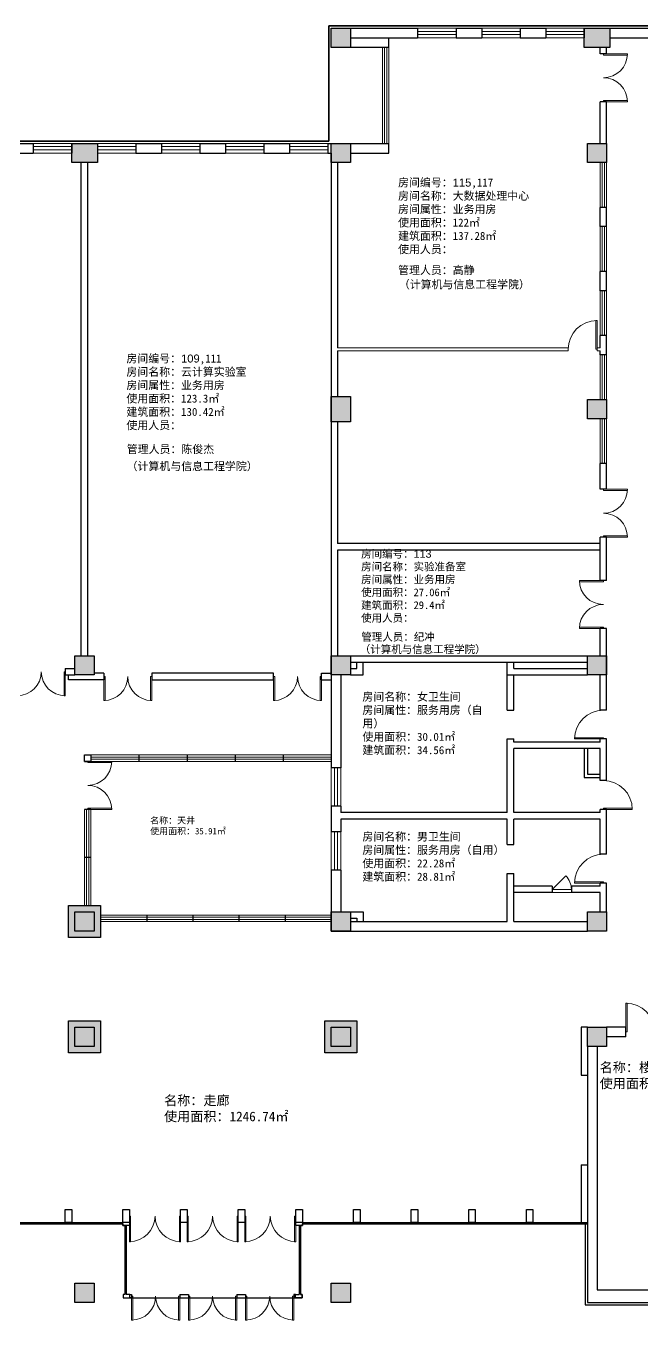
# Model space of a CAD drawing. Header units: millimetres. Extents: x 53439 to 179743, y 35946 to 92379.
# Drawn here: x 85674 to 104910, y 43174 to 83594 of the extents above; entities that cross this region are included whole.
import ezdxf

# ---------------------------------------------------------------- set-up
doc = ezdxf.new("R2010")
doc.units = ezdxf.units.MM
doc.header["$LTSCALE"] = 1000
doc.linetypes.add('CONTINOUS', pattern=[0])
for name, color, linetype in [('占地面积', 101, 'Continuous'), ('填充', 7, 'Continuous'), ('管理人员', 2, 'Continuous')]:
    doc.layers.add(name, color=color, linetype=linetype)
for name, color, linetype, lineweight in [('墙线', 30, 'Continuous', 30), ('文字', 7, 'Continuous', 30), ('柱子', 150, 'Continuous', 30), ('窗线', 131, 'Continuous', 15), ('门线', 154, 'CONTINOUS', 15)]:
    doc.layers.add(name, color=color, linetype=linetype, lineweight=lineweight)
doc.styles.get("Standard").update_dxf_attribs({"font": 'arial.ttf'})

msp = doc.modelspace()

# ---------------------------------------------------------------- hatches: boundary and pattern name
at = {"layer": '填充'}
h = msp.add_hatch(color=256, dxfattribs=at)
h.dxf.hatch_style = 1
h.paths.add_polyline_path([(95804, 83524), (95204, 83524), (95204, 82924), (95804, 82924)])
h = msp.add_hatch(color=256, dxfattribs=at)
h.dxf.hatch_style = 1
h.paths.add_polyline_path([(103903, 83524), (103103, 83524), (103103, 82924), (103903, 82924)])
h = msp.add_hatch(color=256, dxfattribs=at)
h.dxf.hatch_style = 1
h.paths.add_polyline_path([(87904, 79924), (87104, 79924), (87104, 79324), (87904, 79324)])
h = msp.add_hatch(color=256, dxfattribs=at)
h.dxf.hatch_style = 1
h.paths.add_polyline_path([(95804, 79924), (95204, 79924), (95204, 79324), (95804, 79324)])
h = msp.add_hatch(color=256, dxfattribs=at)
h.dxf.hatch_style = 1
h.paths.add_polyline_path([(103803, 79924), (103203, 79924), (103203, 79324), (103803, 79324)])
h = msp.add_hatch(color=256, dxfattribs=at)
h.dxf.hatch_style = 1
h.paths.add_polyline_path([(95804, 72024), (95204, 72024), (95204, 71224), (95804, 71224)])
h = msp.add_hatch(color=256, dxfattribs=at)
h.dxf.hatch_style = 1
h.paths.add_polyline_path([(103803, 71924), (103203, 71924), (103203, 71324), (103803, 71324)])
h = msp.add_hatch(color=256, dxfattribs=at)
h.dxf.hatch_style = 1
h.paths.add_polyline_path([(87804, 63924), (87204, 63924), (87204, 63324), (87804, 63324)])
h = msp.add_hatch(color=256, dxfattribs=at)
h.dxf.hatch_style = 1
h.paths.add_polyline_path([(95804, 63924), (95204, 63924), (95204, 63324), (95804, 63324)])
h = msp.add_hatch(color=256, dxfattribs=at)
h.dxf.hatch_style = 1
h.paths.add_polyline_path([(103803, 63924), (103203, 63924), (103203, 63324), (103803, 63324)])
h = msp.add_hatch(color=256, dxfattribs=at)
h.dxf.hatch_style = 1
h.paths.add_polyline_path([(88004, 56124), (87004, 56124), (87004, 55124), (88004, 55124)])
h.paths.add_polyline_path([(87804, 55924), (87804, 55324), (87204, 55324), (87204, 55924)], flags=16)
h = msp.add_hatch(color=256, dxfattribs=at)
h.dxf.hatch_style = 1
h.paths.add_polyline_path([(87804, 55924), (87204, 55924), (87204, 55324), (87804, 55324)])
h = msp.add_hatch(color=256, dxfattribs=at)
h.dxf.hatch_style = 1
h.paths.add_polyline_path([(95804, 55924), (95204, 55924), (95204, 55324), (95804, 55324)])
h = msp.add_hatch(color=256, dxfattribs=at)
h.dxf.hatch_style = 1
h.paths.add_polyline_path([(103803, 55924), (103203, 55924), (103203, 55324), (103803, 55324)])
h = msp.add_hatch(color=256, dxfattribs=at)
h.dxf.hatch_style = 1
h.paths.add_polyline_path([(88004, 52524), (87004, 52524), (87004, 51524), (88004, 51524)])
h.paths.add_polyline_path([(87804, 51724), (87204, 51724), (87204, 52324), (87804, 52324)], flags=16)
h = msp.add_hatch(color=256, dxfattribs=at)
h.dxf.hatch_style = 1
h.paths.add_polyline_path([(87804, 52324), (87204, 52324), (87204, 51724), (87804, 51724)])
h = msp.add_hatch(color=256, dxfattribs=at)
h.dxf.hatch_style = 1
h.paths.add_polyline_path([(96004, 52524), (95004, 52524), (95004, 51524), (96004, 51524)])
h.paths.add_polyline_path([(95804, 52324), (95804, 51724), (95204, 51724), (95204, 52324)], flags=16)
h = msp.add_hatch(color=256, dxfattribs=at)
h.dxf.hatch_style = 1
h.paths.add_polyline_path([(95804, 52324), (95204, 52324), (95204, 51724), (95804, 51724)])
h = msp.add_hatch(color=256, dxfattribs=at)
h.dxf.hatch_style = 1
h.paths.add_polyline_path([(103804, 52324), (103204, 52324), (103204, 51724), (103804, 51724)])
h = msp.add_hatch(color=256, dxfattribs=at)
h.dxf.hatch_style = 1
h.paths.add_polyline_path([(87804, 44324), (87204, 44324), (87204, 43724), (87804, 43724)])
h = msp.add_hatch(color=256, dxfattribs=at)
h.dxf.hatch_style = 1
h.paths.add_polyline_path([(95804, 44324), (95204, 44324), (95204, 43724), (95804, 43724)])

# ---------------------------------------------------------------- linework, layer by layer
at = {"layer": '占地面积'}
for p, q in [((115474, 83594), (95134, 83594)), ((95134, 83594), (95134, 79994)), ((95134, 79994), (55134, 79994)), ((85274, 46184), (88704, 46184)), ((88704, 46184), (88704, 46124)), ((88704, 46124), (88764, 46124)), ((88764, 46124), (88764, 43974)), ((94244, 43974), (94244, 46124)), ((94244, 46124), (94304, 46124)), ((94304, 46124), (94304, 46184)), ((94304, 46184), (103134, 46184)), ((103134, 46184), (103134, 43654)), ((88764, 43974), (88714, 43974)), ((88714, 43974), (88714, 43874)), ((88714, 43874), (94294, 43874)), ((94294, 43974), (94244, 43974)), ((94294, 43874), (94294, 43974)), ((103134, 43654), (107474, 43654))]:
    msp.add_line(p, q, dxfattribs=at)
at = {"layer": '墙线'}
for p, q in [((95134, 79994), (95134, 83594)), ((95134, 83594), (115474, 83594)), ((95204, 83524), (97903, 83524)), ((97903, 83524), (97903, 83224)), ((99103, 83524), (99103, 83224)), ((99103, 83524), (99903, 83524)), ((99903, 83524), (99903, 83224)), ((101103, 83524), (101103, 83224)), ((101103, 83524), (101903, 83524)), ((101903, 83524), (101903, 83224)), ((103103, 83524), (103103, 83224)), ((103103, 83524), (105504, 83524)), ((95804, 83224), (97903, 83224)), ((97004, 82924), (95804, 82924)), ((97004, 82924), (97004, 83224)), ((99103, 83224), (99903, 83224)), ((101103, 83224), (101903, 83224)), ((103603, 82724), (103603, 82924)), ((103803, 82724), (103803, 82924)), ((103903, 83224), (105504, 83224)), ((103803, 82724), (103603, 82724)), ((103603, 79924), (103603, 81224)), ((103803, 81224), (103603, 81224)), ((103803, 79924), (103803, 81224)), ((55134, 79994), (95134, 79994)), ((85104, 79924), (85904, 79924)), ((85904, 79924), (85904, 79624)), ((87104, 79924), (87104, 79624)), ((87104, 79924), (87904, 79924)), ((87904, 79924), (87904, 79624)), ((89104, 79924), (89104, 79624)), ((89104, 79924), (89904, 79924)), ((89904, 79924), (89904, 79624)), ((91104, 79924), (91104, 79624)), ((91104, 79924), (91904, 79924)), ((91904, 79924), (91904, 79624)), ((93104, 79924), (93104, 79624)), ((93104, 79924), (93904, 79924)), ((93904, 79924), (93904, 79624)), ((95104, 79924), (95104, 79624)), ((95104, 79924), (96804, 79924)), ((96804, 79924), (97004, 79924)), ((97004, 79624), (97004, 79924)), ((85104, 79624), (85904, 79624)), ((87404, 63924), (87404, 79324)), ((87604, 63924), (87604, 79324)), ((89104, 79624), (89904, 79624)), ((91104, 79624), (91904, 79624)), ((93104, 79624), (93904, 79624)), ((95104, 79624), (95204, 79624)), ((95204, 79624), (95204, 60424)), ((95404, 79324), (95404, 73544)), ((95804, 79624), (97004, 79624)), ((103803, 77924), (103603, 77924)), ((103603, 77324), (103603, 77924)), ((103803, 77324), (103803, 77924)), ((103803, 77324), (103603, 77324)), ((103803, 75924), (103603, 75924)), ((103603, 75324), (103603, 75924)), ((103803, 75324), (103803, 75924)), ((103803, 75324), (103603, 75324)), ((103803, 73924), (103603, 73924)), ((103603, 73544), (103603, 73924)), ((103803, 73324), (103803, 73924)), ((95404, 73444), (95404, 72024)), ((103603, 73324), (103603, 73444)), ((103803, 73324), (103603, 73324)), ((95404, 71224), (95404, 67424)), ((103603, 69124), (103603, 69924)), ((103803, 69924), (103603, 69924)), ((103803, 69124), (103803, 69924)), ((103803, 69124), (103603, 69124)), ((103603, 66274), (103603, 67624)), ((103803, 67624), (103603, 67624)), ((103803, 66274), (103803, 67624)), ((103603, 67424), (95404, 67424)), ((103603, 67224), (95404, 67224)), ((95404, 67224), (95404, 63924)), ((103803, 66274), (103603, 66274)), ((103603, 63924), (103603, 64774)), ((103803, 64774), (103603, 64774)), ((103803, 62224), (103803, 64774)), ((95404, 63924), (103603, 63924)), ((86904, 63524), (86904, 63324)), ((86904, 63524), (87204, 63524)), ((95804, 63724), (103203, 63724)), ((95804, 63524), (96004, 63524)), ((96004, 63524), (96004, 63724)), ((96204, 63324), (96204, 63724)), ((100703, 62224), (100703, 63724)), ((100903, 63524), (100903, 63724)), ((100903, 63524), (103203, 63524)), ((86904, 63324), (87204, 63324)), ((87004, 63174), (87004, 63324)), ((88104, 63174), (87004, 63174)), ((88104, 63374), (87804, 63374)), ((88104, 63374), (88104, 63174)), ((89604, 63374), (89604, 63174)), ((93404, 63374), (89604, 63374)), ((89604, 63174), (93404, 63174)), ((93404, 63174), (93404, 63374)), ((94904, 63174), (94904, 63374)), ((94904, 63374), (95204, 63374)), ((94904, 63174), (95204, 63174)), ((95504, 63324), (95504, 60424)), ((95804, 63324), (96204, 63324)), ((100703, 63324), (103203, 63324)), ((100903, 62224), (100903, 63324)), ((103603, 62224), (103603, 63324)), ((100703, 62224), (100903, 62224)), ((103803, 62224), (103603, 62224)), ((100703, 59024), (100703, 61324)), ((100703, 61324), (100903, 61324)), ((100903, 61224), (100903, 61324)), ((103603, 61224), (100903, 61224)), ((103803, 61324), (103603, 61324)), ((103603, 61224), (103603, 61324)), ((103803, 60024), (103803, 61324)), ((87504, 60824), (87704, 60824)), ((87504, 60624), (87504, 60824)), ((87704, 60824), (87704, 60624)), ((89204, 60824), (89204, 60624)), ((90704, 60824), (90704, 60624)), ((92204, 60824), (92204, 60624)), ((93704, 60824), (93704, 60624)), ((95204, 60824), (95204, 60624)), ((103603, 61024), (100903, 61024)), ((100903, 59024), (100903, 61024)), ((103103, 61024), (103103, 60124)), ((103203, 61024), (103203, 60224)), ((103603, 60024), (103603, 61024)), ((87504, 60624), (87704, 60624)), ((87704, 60624), (87504, 60624)), ((95504, 60424), (95204, 60424)), ((103103, 60124), (103603, 60124)), ((103203, 60224), (103603, 60224)), ((103803, 60024), (103603, 60024)), ((87704, 59124), (87504, 59124)), ((95504, 59224), (95204, 59224)), ((95204, 59224), (95204, 58424)), ((95504, 59224), (95504, 59024)), ((100703, 59024), (95504, 59024)), ((103603, 59024), (100903, 59024)), ((103803, 59124), (103603, 59124)), ((103603, 59024), (103603, 59124)), ((103803, 57724), (103803, 59124)), ((100703, 58824), (95504, 58824)), ((95504, 58824), (95504, 58424)), ((100703, 58024), (100703, 58824)), ((103603, 58824), (100903, 58824)), ((100903, 58024), (100903, 58824)), ((103603, 57724), (103603, 58824)), ((95504, 58424), (95204, 58424)), ((100703, 58024), (100903, 58024)), ((87704, 57624), (87504, 57624)), ((103803, 57724), (103603, 57724)), ((95504, 57224), (95204, 57224)), ((95204, 57224), (95204, 55324)), ((95504, 57224), (95504, 55924)), ((100703, 55624), (100703, 57124)), ((100703, 57124), (100903, 57124)), ((100903, 55624), (100903, 57124)), ((102103, 56724), (100903, 56724)), ((102103, 56724), (102103, 56524)), ((103603, 56724), (102703, 56724)), ((102703, 56724), (102703, 56524)), ((103803, 56824), (103603, 56824)), ((103603, 56724), (103603, 56824)), ((103803, 55924), (103803, 56824)), ((102103, 56524), (100903, 56524)), ((103603, 56524), (102703, 56524)), ((103603, 55924), (103603, 56524)), ((88004, 55824), (88004, 55624)), ((89444, 55824), (89444, 55624)), ((89444, 55824), (89444, 55624)), ((90884, 55824), (90884, 55624)), ((90884, 55824), (90884, 55624)), ((92324, 55824), (92324, 55624)), ((92324, 55824), (92324, 55624)), ((93764, 55824), (93764, 55624)), ((93764, 55824), (93764, 55624)), ((95204, 55824), (95204, 55624)), ((95804, 55924), (96204, 55924)), ((96204, 55924), (96204, 55624)), ((95804, 55724), (96004, 55724)), ((95804, 55624), (100703, 55624)), ((96004, 55724), (96004, 55624)), ((100903, 55624), (103203, 55624)), ((95204, 55324), (103203, 55324)), ((103204, 52324), (103004, 52324)), ((103004, 52324), (103004, 50824)), ((104404, 52324), (103804, 52324)), ((104404, 52024), (104404, 52324)), ((104404, 52024), (103804, 52024)), ((103204, 51724), (103204, 43724)), ((103504, 51724), (103504, 44124)), ((103004, 50824), (103204, 50824)), ((103004, 48024), (103004, 46224)), ((103004, 48024), (103204, 48024)), ((86904, 46624), (87104, 46624)), ((86904, 46224), (86904, 46624)), ((87104, 46624), (87104, 46224)), ((88704, 46624), (88904, 46624)), ((88704, 46224), (88704, 46624)), ((88904, 46624), (88904, 46224)), ((90504, 46624), (90704, 46624)), ((90504, 46224), (90504, 46624)), ((90704, 46624), (90704, 46224)), ((92304, 46624), (92504, 46624)), ((92304, 46224), (92304, 46624)), ((92504, 46624), (92504, 46224)), ((94104, 46624), (94304, 46624)), ((94104, 46224), (94104, 46624)), ((94304, 46624), (94304, 46224)), ((95904, 46624), (96104, 46624)), ((95904, 46224), (95904, 46624)), ((96104, 46624), (96104, 46224)), ((97704, 46624), (97904, 46624)), ((97704, 46224), (97704, 46624)), ((97704, 46624), (97904, 46624)), ((97704, 46224), (97704, 46624)), ((97904, 46624), (97904, 46224)), ((97904, 46624), (97904, 46224)), ((99504, 46624), (99704, 46624)), ((99504, 46224), (99504, 46624)), ((99704, 46624), (99704, 46224)), ((101304, 46624), (101504, 46624)), ((101304, 46224), (101304, 46624)), ((101504, 46624), (101504, 46224)), ((85204, 46184), (88704, 46184)), ((85404, 46224), (88704, 46224)), ((87104, 46224), (86904, 46224)), ((88704, 46124), (88704, 46224)), ((88904, 46224), (88704, 46224)), ((88904, 46124), (88704, 46124)), ((88764, 46124), (88764, 43974)), ((88804, 46124), (88804, 43974)), ((88904, 46224), (88904, 46124)), ((90704, 46224), (90504, 46224)), ((92504, 46224), (92304, 46224)), ((94104, 46124), (94104, 46224)), ((94304, 46224), (94104, 46224)), ((94304, 46124), (94104, 46124)), ((94204, 46124), (94204, 43974)), ((94244, 46124), (94244, 43974)), ((94304, 46224), (94304, 46124)), ((94304, 46224), (103204, 46224)), ((94304, 46184), (103204, 46184)), ((96104, 46224), (95904, 46224)), ((97904, 46224), (97704, 46224)), ((97904, 46224), (97704, 46224)), ((99704, 46224), (99504, 46224)), ((101504, 46224), (101304, 46224)), ((103134, 46184), (103134, 43654)), ((103504, 44124), (107104, 44124)), ((88764, 43974), (88714, 43974)), ((88714, 43974), (88714, 43874)), ((88714, 43874), (88914, 43874)), ((88914, 43974), (88804, 43974)), ((88914, 43874), (88914, 43974)), ((88914, 43974), (88974, 43974)), ((88974, 43874), (88914, 43874)), ((88974, 43974), (88974, 43874)), ((90474, 43974), (90474, 43874)), ((90474, 43974), (90754, 43974)), ((90474, 43874), (90754, 43874)), ((90754, 43974), (90754, 43874)), ((92254, 43974), (92254, 43874)), ((92254, 43974), (92534, 43974)), ((92254, 43874), (92534, 43874)), ((92534, 43974), (92534, 43874)), ((94094, 43974), (94034, 43974)), ((94034, 43974), (94034, 43874)), ((94034, 43874), (94094, 43874)), ((94094, 43874), (94094, 43974)), ((94094, 43974), (94204, 43974)), ((94294, 43874), (94094, 43874)), ((94244, 43974), (94294, 43974)), ((94294, 43974), (94294, 43874)), ((103134, 43654), (107474, 43654)), ((103204, 43724), (107404, 43724))]:
    msp.add_line(p, q, dxfattribs=at)
at = {"layer": '柱子'}
for p, q in [((95204, 83524), (95804, 83524)), ((95204, 82924), (95204, 83524)), ((95804, 83524), (95804, 82924)), ((103103, 83524), (103903, 83524)), ((103103, 82924), (103103, 83524)), ((103903, 83524), (103903, 82924)), ((95804, 82924), (95204, 82924)), ((103903, 82924), (103103, 82924)), ((87104, 79924), (87904, 79924)), ((87104, 79324), (87104, 79924)), ((87904, 79924), (87904, 79324)), ((95204, 79924), (95804, 79924)), ((95204, 79324), (95204, 79924)), ((95804, 79924), (95804, 79324)), ((103203, 79924), (103803, 79924)), ((103203, 79324), (103203, 79924)), ((103803, 79924), (103803, 79324)), ((87904, 79324), (87104, 79324)), ((95804, 79324), (95204, 79324)), ((103803, 79324), (103203, 79324)), ((95204, 71224), (95204, 72024)), ((95204, 72024), (95804, 72024)), ((95804, 72024), (95804, 71224)), ((103203, 71924), (103803, 71924)), ((103203, 71324), (103203, 71924)), ((103803, 71924), (103803, 71324)), ((95804, 71224), (95204, 71224)), ((103803, 71324), (103203, 71324)), ((87204, 63924), (87804, 63924)), ((87204, 63324), (87204, 63924)), ((87804, 63924), (87804, 63324)), ((95204, 63924), (95804, 63924)), ((95204, 63324), (95204, 63924)), ((95804, 63924), (95804, 63324)), ((103203, 63924), (103803, 63924)), ((103203, 63324), (103203, 63924)), ((103803, 63924), (103803, 63324)), ((87804, 63324), (87204, 63324)), ((95804, 63324), (95204, 63324)), ((103803, 63324), (103203, 63324)), ((87004, 56124), (88004, 56124)), ((87004, 55124), (87004, 56124)), ((87204, 55924), (87804, 55924)), ((87204, 55324), (87204, 55924)), ((87804, 55924), (87804, 55324)), ((88004, 56124), (88004, 55124)), ((95204, 55924), (95804, 55924)), ((95204, 55324), (95204, 55924)), ((95804, 55924), (95804, 55324)), ((103203, 55924), (103803, 55924)), ((103203, 55324), (103203, 55924)), ((103803, 55924), (103803, 55324)), ((88004, 55124), (87004, 55124)), ((87804, 55324), (87204, 55324)), ((95804, 55324), (95204, 55324)), ((103803, 55324), (103203, 55324)), ((87004, 52524), (88004, 52524)), ((87004, 51524), (87004, 52524)), ((87204, 52324), (87804, 52324)), ((87204, 51724), (87204, 52324)), ((87804, 52324), (87804, 51724)), ((88004, 52524), (88004, 51524)), ((95004, 52524), (96004, 52524)), ((95004, 51524), (95004, 52524)), ((95204, 52324), (95804, 52324)), ((95204, 51724), (95204, 52324)), ((95804, 52324), (95804, 51724)), ((96004, 52524), (96004, 51524)), ((103204, 52324), (103804, 52324)), ((103204, 51724), (103204, 52324)), ((103804, 52324), (103804, 51724)), ((88004, 51524), (87004, 51524)), ((87804, 51724), (87204, 51724)), ((96004, 51524), (95004, 51524)), ((95804, 51724), (95204, 51724)), ((103804, 51724), (103204, 51724)), ((87204, 44324), (87804, 44324)), ((87204, 43724), (87204, 44324)), ((87804, 44324), (87804, 43724)), ((95204, 44324), (95804, 44324)), ((95204, 43724), (95204, 44324)), ((95804, 44324), (95804, 43724)), ((87804, 43724), (87204, 43724)), ((95804, 43724), (95204, 43724))]:
    msp.add_line(p, q, dxfattribs=at)
at = {"layer": '窗线'}
for p, q in [((97903, 83524), (99103, 83524)), ((97903, 83524), (97903, 83224)), ((97903, 83424), (99103, 83424)), ((97903, 83324), (99103, 83324)), ((99103, 83524), (99103, 83224)), ((99903, 83524), (101103, 83524)), ((99903, 83524), (99903, 83224)), ((99903, 83424), (101103, 83424)), ((99903, 83324), (101103, 83324)), ((101103, 83524), (101103, 83224)), ((101903, 83524), (103103, 83524)), ((101903, 83524), (101903, 83224)), ((101903, 83424), (103103, 83424)), ((101903, 83324), (103103, 83324)), ((103103, 83524), (103103, 83224)), ((96804, 82924), (96804, 79924)), ((96804, 82924), (97004, 82924)), ((96869, 82924), (96869, 79924)), ((96939, 82924), (96939, 79924)), ((97004, 82924), (97004, 79924)), ((97903, 83224), (99103, 83224)), ((99903, 83224), (101103, 83224)), ((101903, 83224), (103103, 83224)), ((85904, 79924), (87104, 79924)), ((85904, 79924), (85904, 79624)), ((85904, 79824), (87104, 79824)), ((85904, 79724), (87104, 79724)), ((87104, 79924), (87104, 79624)), ((87904, 79924), (89104, 79924)), ((87904, 79924), (87904, 79624)), ((87904, 79824), (89104, 79824)), ((87904, 79724), (89104, 79724)), ((89104, 79924), (89104, 79624)), ((89904, 79924), (91104, 79924)), ((89904, 79924), (89904, 79624)), ((89904, 79824), (91104, 79824)), ((89904, 79724), (91104, 79724)), ((91104, 79924), (91104, 79624)), ((91904, 79924), (93104, 79924)), ((91904, 79924), (91904, 79624)), ((91904, 79824), (93104, 79824)), ((91904, 79724), (93104, 79724)), ((93104, 79924), (93104, 79624)), ((93904, 79924), (95104, 79924)), ((93904, 79924), (93904, 79624)), ((93904, 79824), (95104, 79824)), ((93904, 79724), (95104, 79724)), ((95104, 79924), (95104, 79624)), ((97004, 79924), (96804, 79924)), ((85904, 79624), (87104, 79624)), ((87904, 79624), (89104, 79624)), ((89904, 79624), (91104, 79624)), ((91904, 79624), (93104, 79624)), ((93904, 79624), (95104, 79624)), ((103603, 79324), (103803, 79324)), ((103603, 77924), (103603, 79324)), ((103668, 77924), (103668, 79324)), ((103738, 79324), (103738, 77924)), ((103803, 79324), (103803, 77924)), ((103803, 77924), (103603, 77924)), ((103603, 77324), (103803, 77324)), ((103603, 75924), (103603, 77324)), ((103668, 75924), (103668, 77324)), ((103738, 77324), (103738, 75924)), ((103803, 77324), (103803, 75924)), ((103803, 75924), (103603, 75924)), ((103603, 75324), (103803, 75324)), ((103603, 73924), (103603, 75324)), ((103668, 73924), (103668, 75324)), ((103738, 75324), (103738, 73924)), ((103803, 75324), (103803, 73924)), ((103803, 73924), (103603, 73924)), ((95404, 73544), (102603, 73544)), ((95404, 73444), (102603, 73444)), ((102603, 73544), (102603, 73444)), ((103503, 73544), (103503, 73444)), ((103503, 73544), (103603, 73544)), ((103503, 73444), (103603, 73444)), ((103603, 73324), (103803, 73324)), ((103603, 71924), (103603, 73324)), ((103668, 71924), (103668, 73324)), ((103738, 73324), (103738, 71924)), ((103803, 73324), (103803, 71924)), ((103803, 71924), (103603, 71924)), ((103603, 71324), (103803, 71324)), ((103603, 69924), (103603, 71324)), ((103668, 69924), (103668, 71324)), ((103738, 71324), (103738, 69924)), ((103803, 71324), (103803, 69924)), ((103803, 69924), (103603, 69924)), ((87704, 60824), (89204, 60824)), ((87704, 60824), (89204, 60824)), ((87704, 60624), (87704, 60824)), ((87704, 60759), (89204, 60759)), ((87704, 60689), (89204, 60689)), ((89204, 60824), (90704, 60824)), ((89204, 60824), (90704, 60824)), ((89204, 60624), (89204, 60824)), ((89204, 60824), (89204, 60624)), ((89204, 60759), (90704, 60759)), ((89204, 60689), (90704, 60689)), ((90704, 60824), (92204, 60824)), ((90704, 60824), (92204, 60824)), ((90704, 60624), (90704, 60824)), ((90704, 60824), (90704, 60624)), ((90704, 60759), (92204, 60759)), ((90704, 60689), (92204, 60689)), ((92204, 60824), (93704, 60824)), ((92204, 60824), (93704, 60824)), ((92204, 60624), (92204, 60824)), ((92204, 60824), (92204, 60624)), ((92204, 60759), (93704, 60759)), ((92204, 60689), (93704, 60689)), ((93704, 60824), (95204, 60824)), ((93704, 60824), (95204, 60824)), ((93704, 60624), (93704, 60824)), ((93704, 60824), (93704, 60624)), ((93704, 60759), (95204, 60759)), ((93704, 60689), (95204, 60689)), ((95204, 60824), (95204, 60624)), ((87704, 60624), (89204, 60624)), ((89204, 60624), (87704, 60624)), ((89204, 60624), (90704, 60624)), ((90704, 60624), (89204, 60624)), ((90704, 60624), (92204, 60624)), ((92204, 60624), (90704, 60624)), ((92204, 60624), (93704, 60624)), ((93704, 60624), (92204, 60624)), ((93704, 60624), (95204, 60624)), ((95204, 60624), (93704, 60624)), ((95204, 60424), (95504, 60424)), ((95204, 59224), (95204, 60424)), ((95304, 59224), (95304, 60424)), ((95404, 60424), (95404, 59224)), ((95504, 60424), (95504, 59224)), ((87504, 59124), (87704, 59124)), ((87504, 57624), (87504, 59124)), ((87569, 57624), (87569, 59124)), ((87639, 59124), (87639, 57624)), ((87704, 59124), (87704, 57624)), ((95504, 59224), (95204, 59224)), ((95204, 58424), (95504, 58424)), ((95204, 57224), (95204, 58424)), ((95304, 57224), (95304, 58424)), ((95404, 58424), (95404, 57224)), ((95504, 58424), (95504, 57224)), ((87704, 57624), (87504, 57624)), ((87504, 57624), (87704, 57624)), ((87504, 56124), (87504, 57624)), ((87569, 56124), (87569, 57624)), ((87639, 57624), (87639, 56124)), ((87704, 57624), (87704, 56124)), ((95504, 57224), (95204, 57224)), ((87704, 56124), (87504, 56124)), ((88004, 55824), (89444, 55824)), ((88004, 55824), (89444, 55824)), ((88004, 55624), (88004, 55824)), ((89444, 55824), (90884, 55824)), ((89444, 55824), (90884, 55824)), ((89444, 55624), (89444, 55824)), ((89444, 55824), (89444, 55624)), ((90884, 55824), (92324, 55824)), ((90884, 55824), (92324, 55824)), ((90884, 55624), (90884, 55824)), ((90884, 55824), (90884, 55624)), ((92324, 55824), (93764, 55824)), ((92324, 55824), (93764, 55824)), ((92324, 55624), (92324, 55824)), ((92324, 55824), (92324, 55624)), ((93764, 55824), (95204, 55824)), ((93764, 55824), (95204, 55824)), ((93764, 55624), (93764, 55824)), ((93764, 55824), (93764, 55624)), ((95204, 55824), (95204, 55624)), ((88004, 55759), (89444, 55759)), ((88004, 55689), (89444, 55689)), ((88004, 55624), (89444, 55624)), ((89444, 55624), (88004, 55624)), ((89444, 55759), (90884, 55759)), ((89444, 55689), (90884, 55689)), ((89444, 55624), (90884, 55624)), ((90884, 55624), (89444, 55624)), ((90884, 55759), (92324, 55759)), ((90884, 55689), (92324, 55689)), ((90884, 55624), (92324, 55624)), ((92324, 55624), (90884, 55624)), ((92324, 55759), (93764, 55759)), ((92324, 55689), (93764, 55689)), ((92324, 55624), (93764, 55624)), ((93764, 55624), (92324, 55624)), ((93764, 55759), (95204, 55759)), ((93764, 55689), (95204, 55689)), ((93764, 55624), (95204, 55624)), ((95204, 55624), (93764, 55624))]:
    msp.add_line(p, q, dxfattribs=at)
at = {"layer": '门线'}
for p, q in [((103703, 82684), (103703, 82724)), ((103703, 82724), (104453, 82724)), ((104453, 82684), (103703, 82684)), ((104453, 82724), (104453, 82684)), ((103703, 81224), (103703, 81264)), ((103703, 81264), (104453, 81264)), ((104453, 81264), (104453, 81224)), ((104453, 81224), (103703, 81224)), ((103463, 73494), (103463, 74394)), ((103463, 74394), (103503, 74394)), ((103503, 74394), (103503, 73494)), ((103503, 73494), (103463, 73494)), ((103703, 69084), (103703, 69124)), ((103703, 69124), (104453, 69124)), ((104453, 69124), (104453, 69084)), ((104453, 69084), (103703, 69084)), ((103703, 67624), (103703, 67664)), ((103703, 67664), (104453, 67664)), ((104453, 67624), (103703, 67624)), ((104453, 67664), (104453, 67624)), ((102953, 66274), (102953, 66234)), ((103703, 66274), (102953, 66274)), ((102953, 66234), (103703, 66234)), ((103703, 66234), (103703, 66274)), ((102953, 64814), (102953, 64774)), ((103703, 64814), (102953, 64814)), ((102953, 64774), (103703, 64774)), ((103703, 64774), (103703, 64814)), ((86904, 63424), (86864, 63424)), ((86864, 63424), (86864, 62674)), ((86904, 62674), (86904, 63424)), ((88144, 63274), (88104, 63274)), ((88104, 63274), (88104, 62524)), ((88144, 62524), (88144, 63274)), ((89604, 63274), (89564, 63274)), ((89564, 63274), (89564, 62524)), ((89604, 62524), (89604, 63274)), ((93444, 63274), (93404, 63274)), ((93404, 63274), (93404, 62524)), ((93444, 62524), (93444, 63274)), ((94904, 63274), (94864, 63274)), ((94864, 63274), (94864, 62524)), ((94904, 62524), (94904, 63274)), ((86864, 62674), (86904, 62674)), ((88104, 62524), (88144, 62524)), ((89564, 62524), (89604, 62524)), ((93404, 62524), (93444, 62524)), ((94864, 62524), (94904, 62524)), ((102803, 61324), (102803, 61364)), ((102803, 61364), (103703, 61364)), ((103703, 61324), (102803, 61324)), ((103703, 61364), (103703, 61324)), ((88354, 60624), (87604, 60624)), ((87604, 60624), (87604, 60584)), ((87604, 60584), (88354, 60584)), ((88354, 60584), (88354, 60624)), ((88354, 59164), (87604, 59164)), ((87604, 59164), (87604, 59124)), ((87604, 59124), (88354, 59124)), ((88354, 59124), (88354, 59164)), ((104603, 59164), (103703, 59164)), ((103703, 59164), (103703, 59124)), ((103703, 59124), (104603, 59124)), ((104603, 59124), (104603, 59164)), ((102103, 56624), (102528, 57049)), ((102103, 56624), (102703, 56624)), ((102803, 56824), (102803, 56864)), ((102803, 56864), (103703, 56864)), ((103703, 56824), (102803, 56824)), ((103703, 56864), (103703, 56824)), ((102103, 56524), (102703, 56524)), ((104444, 53074), (104404, 53074)), ((104404, 53074), (104404, 52174)), ((104444, 52174), (104444, 53074)), ((104404, 52174), (104444, 52174)), ((88944, 46424), (88904, 46424)), ((88904, 46424), (88904, 45624)), ((88944, 45624), (88944, 46424)), ((90504, 46424), (90464, 46424)), ((90464, 46424), (90464, 45624)), ((90504, 45624), (90504, 46424)), ((90744, 46424), (90704, 46424)), ((90704, 46424), (90704, 45624)), ((90744, 45624), (90744, 46424)), ((92304, 46424), (92264, 46424)), ((92264, 46424), (92264, 45624)), ((92304, 45624), (92304, 46424)), ((92544, 46424), (92504, 46424)), ((92504, 46424), (92504, 45624)), ((92544, 45624), (92544, 46424)), ((94104, 46424), (94064, 46424)), ((94064, 46424), (94064, 45624)), ((94104, 45624), (94104, 46424)), ((88904, 45624), (88944, 45624)), ((90464, 45624), (90504, 45624)), ((90704, 45624), (90744, 45624)), ((92264, 45624), (92304, 45624)), ((92504, 45624), (92544, 45624)), ((94064, 45624), (94104, 45624)), ((89014, 43924), (88974, 43924)), ((88974, 43924), (88974, 43174)), ((89014, 43174), (89014, 43924)), ((90474, 43924), (90434, 43924)), ((90434, 43924), (90434, 43174)), ((90474, 43174), (90474, 43924)), ((90794, 43924), (90754, 43924)), ((90754, 43924), (90754, 43174)), ((90794, 43174), (90794, 43924)), ((92254, 43924), (92214, 43924)), ((92214, 43924), (92214, 43174)), ((92254, 43174), (92254, 43924)), ((92574, 43924), (92534, 43924)), ((92534, 43924), (92534, 43174)), ((92574, 43174), (92574, 43924)), ((94034, 43924), (93994, 43924)), ((93994, 43924), (93994, 43174)), ((94034, 43174), (94034, 43924)), ((88974, 43174), (89014, 43174)), ((90434, 43174), (90474, 43174)), ((90754, 43174), (90794, 43174)), ((92214, 43174), (92254, 43174)), ((92534, 43174), (92574, 43174)), ((93994, 43174), (94034, 43174))]:
    msp.add_line(p, q, dxfattribs=at)
for centre, radius, start, end in [((103703, 82724), 750, 270, 0), ((103703, 81224), 750, 0, 90), ((103503, 73494), 900, 90, 180), ((103703, 69124), 750, 270, 0), ((103703, 67624), 750, 0, 90), ((103703, 66274), 750, 180, 270), ((103703, 64774), 750, 90, 180), ((85404, 63424), 750, 270, 0), ((86904, 63424), 750, 180, 270), ((88104, 63274), 750, 270, 0), ((89604, 63274), 750, 180, 270), ((93404, 63274), 750, 270, 0), ((94904, 63274), 750, 180, 270), ((103703, 61324), 900, 90, 180), ((87604, 60624), 750, 270, 0), ((87604, 59124), 750, 0, 90), ((103703, 59124), 900, 0, 90), ((103703, 56824), 900, 90, 180), ((102103, 56624), 600, 0, 45), ((104404, 52174), 900, 0, 90), ((88904, 46424), 800, 270, 0), ((90504, 46424), 800, 180, 270), ((90704, 46424), 800, 270, 0), ((92304, 46424), 800, 180, 270), ((92504, 46424), 800, 270, 0), ((94104, 46424), 800, 180, 270), ((88974, 43924), 750, 270, 0), ((90474, 43924), 750, 180, 270), ((90754, 43924), 750, 270, 0), ((92254, 43924), 750, 180, 270), ((92534, 43924), 750, 270, 0), ((94034, 43924), 750, 180, 270)]:
    msp.add_arc(centre, radius, start, end, dxfattribs=at)

# ---------------------------------------------------------------- texts
at = {"layer": '文字', "attachment_point": 1}
for s, width, insert, char_height in [('{\\fSimSun|b0|i0|c134|p2;房间编号：}115{\\fSimSun|b0|i0|c134|p2;,117}\\P{\\fSimSun|b0|i0|c134|p2;房间名称：大数据处理中心}\\P{\\fSimSun|b0|i0|c134|p2;房间属性：业务用房}\\P{\\fSimSun|b0|i0|c134|p2;使用面积：122\\fSimSun|b0|i0|c129|p2;㎡}\\P{\\fSimSun|b0|i0|c134|p2;建筑面积：137.28\\fSimSun|b0|i0|c129|p2;㎡\\fSimSun|b0|i0|c134|p2;\\P使用人员：}', 6344.68, (97292, 78826), 250), ('{\\fSimSun|b0|i0|c134|p2;房间编号：}109{\\fSimSun|b0|i0|c134|p2;,111}\\P{\\fSimSun|b0|i0|c134|p2;房间名称：云计算实验室}\\P{\\fSimSun|b0|i0|c134|p2;房间属性：业务用房}\\P{\\fSimSun|b0|i0|c134|p2;使用面积：123.3\\fSimSun|b0|i0|c129|p2;㎡}\\P{\\fSimSun|b0|i0|c134|p2;建筑面积：130.42\\fSimSun|b0|i0|c129|p2;㎡}\\P{\\fSimSun|b0|i0|c134|p2;使用人员：}', 8818.35, (88812, 73330), 250), ('{\\fSimSun|b0|i0|c134|p2;房间编号：}113\\P{\\fSimSun|b0|i0|c134|p2;房间名称：实验准备室}\\P{\\fSimSun|b0|i0|c134|p2;房间属性：业务用房}\\P{\\fSimSun|b0|i0|c134|p2;使用面积：27.06\\fSimSun|b0|i0|c129|p2;㎡}\\P{\\fSimSun|b0|i0|c134|p2;建筑面积：29.4\\fSimSun|b0|i0|c129|p2;㎡\\fSimSun|b0|i0|c134|p2;\\P使用人员：}', 5825.64, (96139, 67224), 240), ('{\\fSimSun|b0|i0|c134|p2;房间名称：女卫生间}\\P{\\fSimSun|b0|i0|c134|p2;房间属性：服务用房（自用）}\\P{\\fSimSun|b0|i0|c134|p2;使用面积：30.01\\fSimSun|b0|i0|c129|p2;㎡}\\P{\\fSimSun|b0|i0|c134|p2;建筑面积：34.56\\fSimSun|b0|i0|c129|p2;㎡}', 4109.74, (96179, 62767), 250), ('{\\fSimSun|b0|i0|c134|p2;名称：天井}\\P{\\fSimSun|b0|i0|c134|p2;使用面积：35.91\\fSimSun|b0|i0|c129|p2;㎡}', 2861.63, (89554, 58879), 200), ('{\\fSimSun|b0|i0|c134|p2;房间名称：男卫生间}\\P{\\fSimSun|b0|i0|c134|p2;房间属性：服务用房（自用）}\\P{\\fSimSun|b0|i0|c134|p2;使用面积：22.28\\fSimSun|b0|i0|c129|p2;㎡}\\P{\\fSimSun|b0|i0|c134|p2;建筑面积：28.81\\fSimSun|b0|i0|c129|p2;㎡}', 4524.91, (96179, 58398), 250), ('{\\fSimSun|b0|i0|c134|p2;名称：楼梯间}\\P{\\fSimSun|b0|i0|c134|p2;使用面积：28.26\\fSimSun|b0|i0|c129|p2;㎡}', 3389.63, (103586, 51218), 300), ('{\\fSimSun|b0|i0|c134|p2;名称：走廊}\\P{\\fSimSun|b0|i0|c134|p2;使用面积：1246.74\\fSimSun|b0|i0|c129|p2;㎡}', 5951.6, (89987, 50186), 300)]:
    msp.add_mtext_dynamic_manual_height_columns(s, width=width, gutter_width=12.5, heights=[0], dxfattribs=dict(at, insert=insert, char_height=char_height))
at = {"layer": '管理人员', "attachment_point": 1}
for s, width, insert, char_height in [('\\pt3250;{\\fSimSun|b0|i0|c134|p2;管理人员：高静}', 6920.97, (97294, 76089), 250), ('{\\fSimSun|b0|i0|c134|p2;（计算机与信息工程学院）}', 8154.67, (97315, 75644), 250), ('\\pt3250;{\\fSimSun|b0|i0|c134|p2;管理人员：陈俊杰}', 6463.35, (88823, 70498), 250), ('{\\fSimSun|b0|i0|c134|p2;（计算机与信息工程学院）}', 7244.96, (88818, 69966), 250), ('\\pt3120;{\\fSimSun|b0|i0|c134|p2;管理人员：纪冲}', 6920.97, (96146, 64631), 240), ('{\\fSimSun|b0|i0|c134|p2;（计算机与信息工程学院）}', 4110.58, (96097, 64245), 240)]:
    msp.add_mtext_dynamic_manual_height_columns(s, width=width, gutter_width=12.5, heights=[0], dxfattribs=dict(at, insert=insert, char_height=char_height))

doc.saveas('drawing.dxf')
